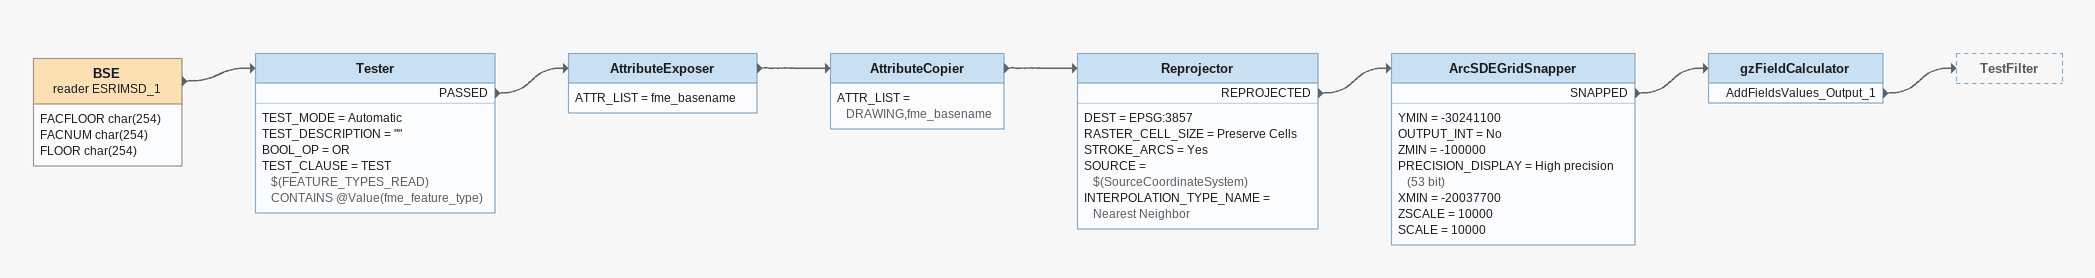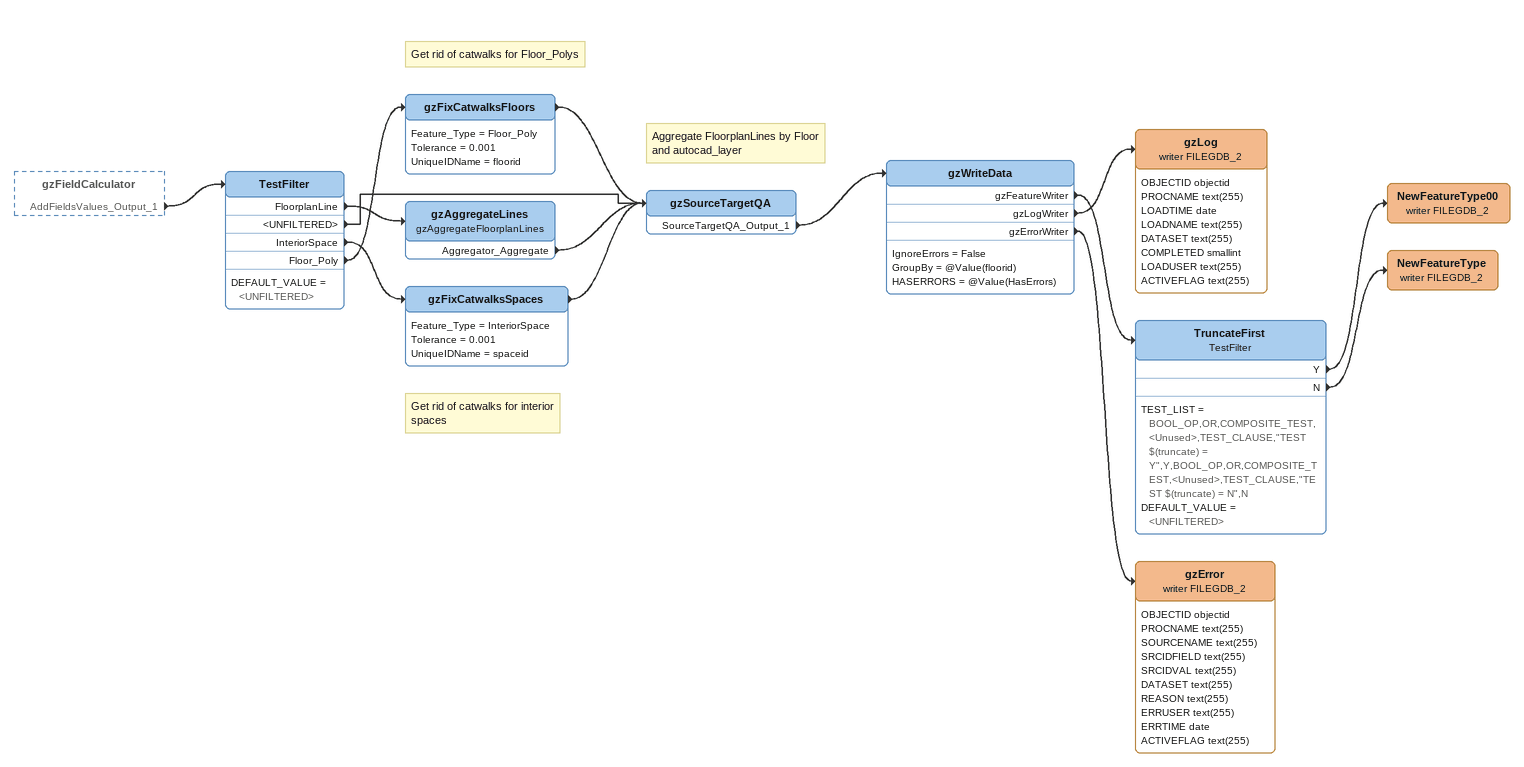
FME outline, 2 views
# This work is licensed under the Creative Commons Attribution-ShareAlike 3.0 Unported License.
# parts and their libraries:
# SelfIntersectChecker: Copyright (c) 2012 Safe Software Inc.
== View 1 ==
BSE (reader ESRIMSD_1)
    attributes: FACFLOOR char(254), FACNUM char(254), FLOOR char(254)
    -> Tester
Tester
    TEST_MODE = Automatic
    TEST_DESCRIPTION = ""
    BOOL_OP = OR
    TEST_CLAUSE = TEST $(FEATURE_TYPES_READ) CONTAINS @Value(fme_feature_type)
    PASSED -> AttributeExposer
AttributeExposer
    ATTR_LIST = fme_basename
    -> AttributeCopier
AttributeCopier
    ATTR_LIST = DRAWING,fme_basename
    -> Reprojector
Reprojector
    DEST = EPSG:3857
    RASTER_CELL_SIZE = Preserve Cells
    STROKE_ARCS = Yes
    SOURCE = $(SourceCoordinateSystem)
    INTERPOLATION_TYPE_NAME = Nearest Neighbor
    REPROJECTED -> ArcSDEGridSnapper
ArcSDEGridSnapper
    YMIN = -30241100
    OUTPUT_INT = No
    ZMIN = -100000
    PRECISION_DISPLAY = High precision (53 bit)
    XMIN = -20037700
    ZSCALE = 10000
    SCALE = 10000
    SNAPPED -> gzFieldCalculator
gzFieldCalculator
    AddFieldsValues_Output_1 -> TestFilter

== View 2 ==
gzFieldCalculator [outside]
    AddFieldsValues_Output_1 -> TestFilter
TestFilter
    DEFAULT_VALUE = <UNFILTERED>
    FloorplanLine -> gzAggregateLines
    <UNFILTERED> -> gzSourceTargetQA
    InteriorSpace -> gzFixCatwalksSpaces
    Floor_Poly -> gzFixCatwalksFloors
Note: Get rid of catwalks for Floor_Polys
gzFixCatwalksFloors
    Feature_Type = Floor_Poly
    Tolerance = 0.001
    UniqueIDName = floorid
    -> gzSourceTargetQA
gzAggregateLines: gzAggregateFloorplanLines
    Aggregator_Aggregate -> gzSourceTargetQA
Note: Get rid of catwalks for interior spaces
gzFixCatwalksSpaces
    Feature_Type = InteriorSpace
    Tolerance = 0.001
    UniqueIDName = spaceid
    -> gzSourceTargetQA
Note: Aggregate FloorplanLines by Floor and autocad_layer
gzSourceTargetQA
    SourceTargetQA_Output_1 -> gzWriteData
gzWriteData
    IgnoreErrors = False
    GroupBy = @Value(floorid)
    HASERRORS = @Value(HasErrors)
    gzFeatureWriter -> TruncateFirst
    gzLogWriter -> gzLog (writer FILEGDB_2)
    gzErrorWriter -> gzError (writer FILEGDB_2)
gzLog (writer FILEGDB_2)
    attributes: OBJECTID objectid, PROCNAME text(255), LOADTIME date, LOADNAME text(255), DATASET text(255), COMPLETED smallint, LOADUSER text(255), ACTIVEFLAG text(255)
TruncateFirst: TestFilter
    TEST_LIST = BOOL_OP,OR,COMPOSITE_TEST,<Unused>,TEST_CLAUSE,"TEST $(truncate) = Y",Y,BOOL_OP,OR,COMPOSITE_TEST,<Unused>,TEST_CLAUSE,"TEST $(truncate) = N",N
    DEFAULT_VALUE = <UNFILTERED>
    Y -> NewFeatureType00 (writer FILEGDB_2)
    N -> NewFeatureType (writer FILEGDB_2)
NewFeatureType00 (writer FILEGDB_2)
NewFeatureType (writer FILEGDB_2)
gzError (writer FILEGDB_2)
    attributes: OBJECTID objectid, PROCNAME text(255), SOURCENAME text(255), SRCIDFIELD text(255), SRCIDVAL text(255), DATASET text(255), REASON text(255), ERRUSER text(255), ERRTIME date, ACTIVEFLAG text(255)
